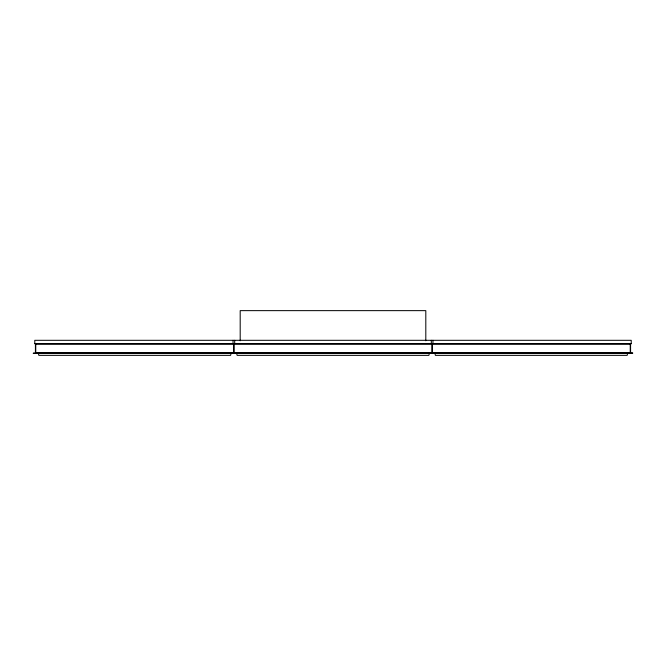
<?xml version="1.0" encoding="UTF-8"?>
<svg xmlns="http://www.w3.org/2000/svg" width="666" height="666" viewBox="0 0 666 666"><rect width="100%" height="100%" fill="white"/><g stroke="black" fill="none" stroke-linecap="round" stroke-linejoin="round"><path stroke-width="1" d="M231.244 352.739L230.594 355.361L38.861 355.361L38.212 352.739M429.52 352.739L428.862 355.361L237.138 355.361L236.48 352.739M627.788 352.739L627.139 355.361L435.406 355.361L434.756 352.739M35.423 344.239L630.577 344.239L631.226 343.581L631.226 340.309L34.774 340.309L34.774 343.581L35.423 344.239L35.423 353.072M34.774 343.581L631.226 343.581M36.572 352.739L232.884 352.739M234.848 352.739L431.152 352.739M433.116 352.739L629.428 352.739M630.577 344.239L630.577 353.072M630.244 344.239L630.244 353.072M432.958 340.309L432.958 343.581L432.301 344.239L432.301 353.072M431.976 353.072L431.976 344.239L431.318 343.581L431.318 340.309M425.807 340.767L425.807 310.639L240.193 310.639L240.193 340.767M234.682 340.309L234.682 343.581L234.024 344.239L234.024 353.072M233.699 353.072L233.699 344.239L233.042 343.581L233.042 340.309M35.756 344.239L35.756 353.072M632.7 353.072L33.3 353.23L632.7 353.072"/></g></svg>
